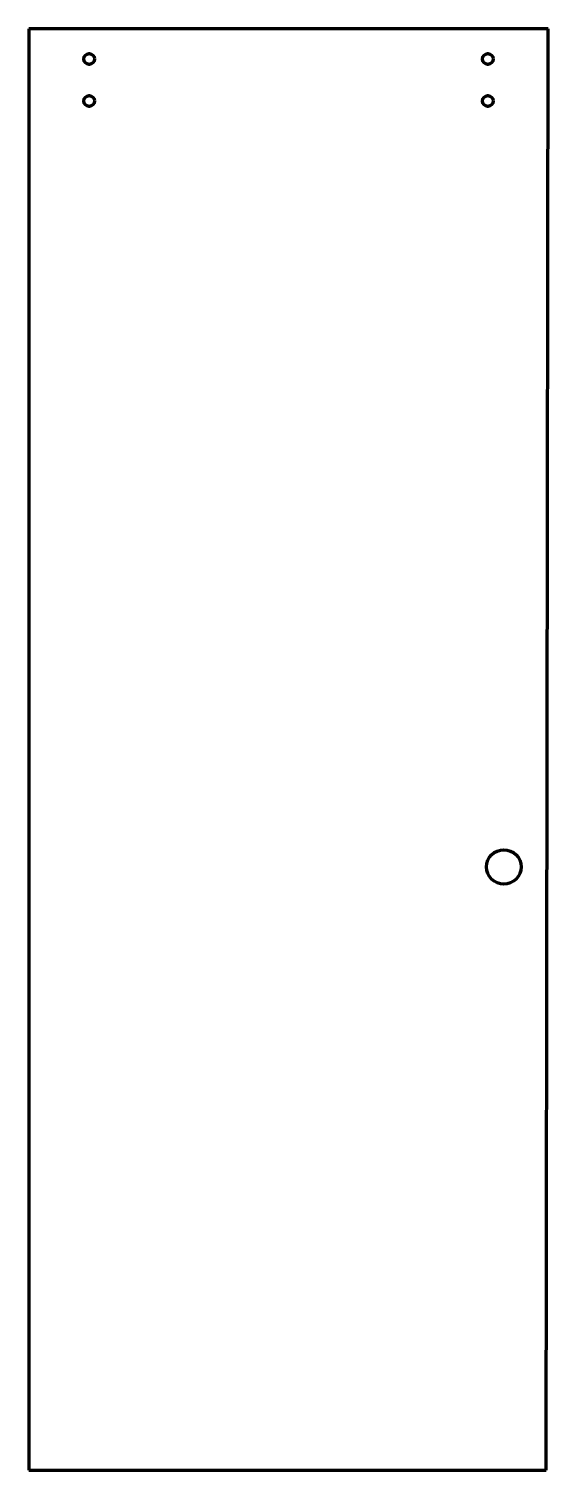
# Model space of a CAD drawing. Header units: inches. Extents: x 0 to 30.1, y 0 to 83.6.
import ezdxf

# ---------------------------------------------------------------- set-up
doc = ezdxf.new("R2010")
doc.units = ezdxf.units.IN
doc.header["$MEASUREMENT"] = 0
doc.layers.add('1', color=7, linetype='Continuous')

msp = doc.modelspace()

# ---------------------------------------------------------------- linework, layer by layer
at = {"color": 7, "lineweight": 90}
for p, q in [((0, 83.625), (0, 0)), ((30.125, 83.625), (0, 83.625)), ((30, 0), (30.125, 83.625)), ((0, 0), (30, 0))]:
    msp.add_line(p, q, dxfattribs=at)
at = {"layer": '1', "color": 1, "lineweight": 90}
for centre, radius in [((3.5, 81.875), 0.312), ((26.625, 81.875), 0.312), ((3.5, 79.438), 0.312), ((26.625, 79.438), 0.312), ((27.552, 35), 1)]:
    msp.add_circle(centre, radius, dxfattribs=at)

doc.saveas('drawing.dxf')
